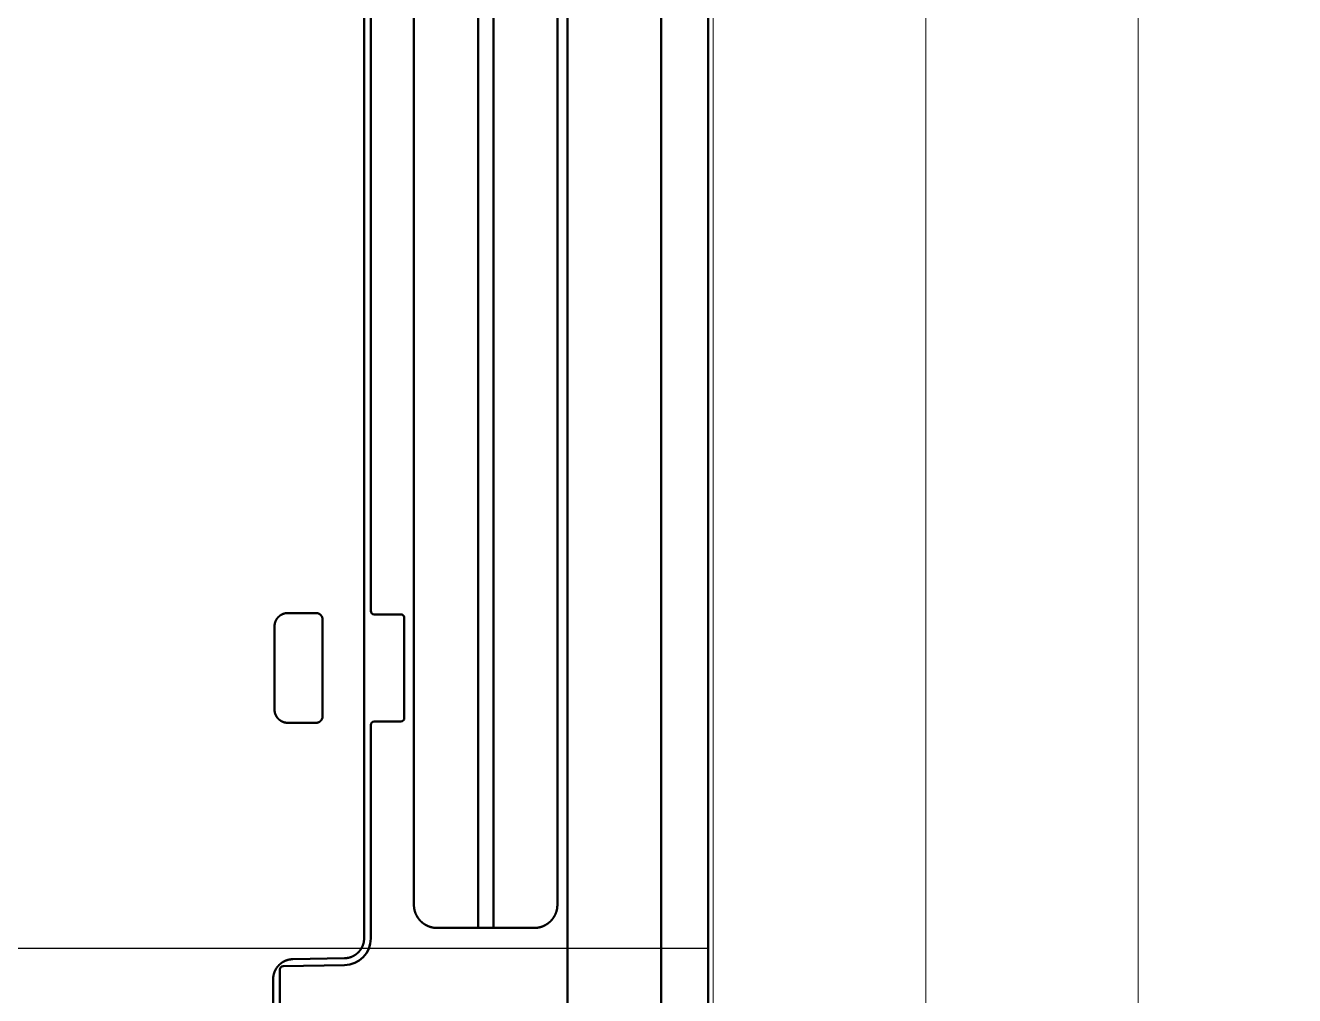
# Model space of a CAD drawing. Header units: millimetres. Extents: x -6033 to 120673, y -4970 to 90533.
# Drawn here: x 87178 to 87367.6, y 68074.7 to 68219.8 of the extents above; entities that cross this region are included whole.
import ezdxf
from ezdxf.enums import TextEntityAlignment as Align

# ---------------------------------------------------------------- set-up
doc = ezdxf.new("R2010")
doc.units = ezdxf.units.MM
doc.linetypes.add('I-PLAN$0$DASH', pattern=[0.35, 0.25, -0.1])
for name, color, linetype, lineweight in [('I-AR$0$I-SCOPE', 252, 'Continuous', 35), ('I-PLAN$0$_ACM-A-WALL-HACH', 251, 'Continuous', 9), ('I-PLAN$0$I-WALL', 6, 'Continuous', 13)]:
    doc.layers.add(name, color=color, linetype=linetype, lineweight=lineweight)
for name, color, linetype in [('I-CEILING$0$I-RCP', 2, 'Continuous'), ('I-CEILING$0$I-RCP-AIR', 64, 'Continuous'), ('I-CEILING$0$RC-Hatch【天花填充】', 251, 'Continuous'), ('I-PLAN$0$I-PL-FURN', 1, 'I-PLAN$0$DASH')]:
    doc.layers.add(name, color=color, linetype=linetype)
doc.styles.add('I-CEILING$0$黑体', font='simhei.ttf', dxfattribs={"height": 600})

# ---------------------------------------------------------------- blocks, each defined once
blk = doc.blocks.new('I-AR')
at = {"layer": 'I-AR$0$I-SCOPE'}
h = blk.add_hatch(dxfattribs=at)
h.set_pattern_fill('ANSI31', color=256, scale=200)
h.paths.add_polyline_path([(63300, 72640), (66630, 72640), (66630, 70889.38), (90600, 70890), (90600, 66390), (96650, 66390), (96650, 24876.4), (18340, 24876.4), (18340, 66390), (48090, 66390), (48090, 72640), (51400, 72640), (51400, 72649.89), (52869.5, 72649.89), (52869.5, 72640), (55240, 72640), (55240, 72790), (59460, 72790), (59460, 72640), (61830.5, 72640), (61830.5, 72649.89), (63300, 72649.89)], flags=16)
h.paths.add_polyline_path([(7330, 0), (7330, -1770), (11180, -1770), (11180, 0), (18450, 0), (18450, 2900), (27550, 2900), (27550, 18090), (37037.33, 18090), (37037.33, 17350), (96200, 17350), (96200, 18120), (114640, 18120), (114640, 84500), (0, 84500), (0, 0)])
blk = doc.blocks.new('I-PLAN')
at = {"layer": 'I-PLAN$0$_ACM-A-WALL-HACH'}
h = blk.add_hatch(dxfattribs=at)
h.set_pattern_fill('ANSI31', color=256, scale=10, angle=45)
h.paths.add_polyline_path([(88260, 70790), (88260, 70890), (88030, 70890), (88030, 70790), (88230, 70790)], flags=17)
h.paths.add_polyline_path([(79671.55, 69390), (78155, 69390), (78155, 68990), (77955, 68990), (77955, 69590), (79671.55, 69590)], flags=17)
h.paths.add_polyline_path([(80271.55, 69390), (80271.55, 69590), (80780, 69590), (80780, 68990), (80580, 68990), (80580, 69390)], flags=17)
h.paths.add_polyline_path([(74580, 69590), (73930, 69590), (73930, 69390), (74580, 69390)])
h.paths.add_polyline_path([(68780, 69590), (69430, 69590), (69430, 69390), (68780, 69390)])
h.paths.add_polyline_path([(87280, 66490), (87480, 66490), (87480, 66390), (87280, 66390)])
h.paths.add_polyline_path([(82180, 68990), (82180, 69390), (84230, 69390), (84230, 66490), (84430, 66490), (84430, 69390), (85280, 69390), (85280, 69590), (81980, 69590), (81980, 68990)])
h.paths.add_polyline_path([(87480, 67390), (87480, 69390), (88280, 69390), (88280, 69590), (88080, 69590), (86480, 69590), (86480, 69390), (87280, 69390), (87280, 67390)], flags=17)
h.paths.add_polyline_path([(72130, 68170), (72130, 66490), (72330, 66490), (72330, 67870), (73130, 67870), (73130, 68070), (72330, 68070), (72330, 68170)])
h.paths.add_polyline_path([(71230, 68170), (71230, 66390), (71030, 66390), (71030, 67870), (70230, 67870), (70230, 68070), (71030, 68070), (71030, 68170)])
h.paths.add_polyline_path([(72130, 69070), (72330, 69070), (72330, 69390), (73030, 69390), (73030, 69590), (72130, 69590)])
h.paths.add_polyline_path([(71230, 69070), (71030, 69070), (71030, 69390), (70330, 69390), (70330, 69590), (71230, 69590)])
h.paths.add_polyline_path([(67800, 69490), (67830, 69490), (67830, 69590), (67800, 69590)], flags=17)
h.paths.add_polyline_path([(76755, 69590), (75180, 69590), (75180, 69390), (75330, 69390), (75330, 66390), (75530, 66390), (75530, 69390), (76555, 69390), (76555, 68990), (76755, 68990)])
h.paths.add_polyline_path([(68180, 69590), (68180, 69390), (68030, 69390), (68030, 66520), (67780, 66520), (67780, 66390), (67400, 66390), (67400, 66720), (67830, 66720), (67830, 69590)])
edge = h.paths.add_edge_path()
edge.add_line((89860, 70890), (88860, 70890))
edge.add_line((75530, 66520), (84230, 66520))
edge.add_line((75530, 66720), (84230, 66720))
at = {"layer": 'I-PLAN$0$I-PL-FURN', "ltscale": 500}
blk.add_line((87280, 69390), (87280, 67390), dxfattribs=at)
for points in [[(87280, 67590), (86580, 67590), (86580, 69390), (87280, 69390)], [(86930, 67690), (87280, 67690), (87280, 69290), (86930, 69290)]]:
    blk.add_lwpolyline(points, close=True, dxfattribs=at)
at = {"layer": 'I-PLAN$0$I-WALL'}
blk.add_lwpolyline([(87480, 67390), (87480, 69390), (88280, 69390), (88280, 69590), (88080, 69590), (88080, 69590), (86480, 69590), (86480, 69390), (87280, 69390), (87280, 67390)], close=True, dxfattribs=at)
blk = doc.blocks.new('I-CEILING$0$RPK-22-40FSNQS')
at = {"color": 0, "lineweight": 50}
for p, q in [((-390, 0), (390, 0)), ((-390, -7), (390, -7)), ((-390, -21.029238), (390, -21.029238)), ((-365.390404, -22.517156), (365.390402, -22.517156)), ((368.888802, -26.017156), (368.888802, -40.47)), ((-368.888804, -32.086952), (368.888802, -32.086952)), ((-368.888804, -34.37305), (368.888802, -34.37305)), ((365.38827, -43.97), (-365.388272, -43.97)), ((337.508878, -45.4), (322.49112, -45.4)), ((321.99112, -49.9), (321.99112, -45.9)), ((338.008878, -45.9), (338.008878, -49.9)), ((321.49112, -50.4), (8.5, -50.4)), ((370.44921, -50.4), (338.508878, -50.4)), ((-370.414504, -51.398138), (370.414516, -51.398138)), ((373.414062, -54.34578), (373.548544, -62.0505)), ((374.608812, -63.508726), (374.4486, -54.33019)), ((321.78869, -62.793386), (321.788056, -58.605978)), ((322.786568, -57.603182), (337.213418, -57.603182)), ((338.21193, -58.605978), (338.21129, -62.793386)), ((389.5, -64), (375.108736, -64)), ((336.210988, -64.792776), (323.789, -64.792776)), ((376.548088, -64.99814), (389.378216, -64.99814))]:
    blk.add_line(p, q, dxfattribs=at)
for points in [[(365.390402, -22.517156), (365.413302, -22.51846), (365.436202, -22.519768), (365.459102, -22.52109), (365.481996, -22.522432), (365.504888, -22.523798), (365.527774, -22.525196), (365.550654, -22.52663), (365.573528, -22.528108), (365.596394, -22.529638), (365.61925, -22.531222), (365.642096, -22.53287), (365.664932, -22.534588), (365.687758, -22.536378), (365.710568, -22.538252), (365.733366, -22.540212), (365.75615, -22.542268), (365.778918, -22.544422), (365.801668, -22.546684), (365.824402, -22.549058), (365.847116, -22.55155), (365.86981, -22.554168), (365.892484, -22.556918), (365.915138, -22.559806), (365.937768, -22.562836), (365.960374, -22.566018), (365.982956, -22.569356), (366.005512, -22.572856), (366.028042, -22.576526), (366.050546, -22.58037), (366.07302, -22.584396), (366.095464, -22.58861), (366.117878, -22.593008), (366.140262, -22.59759), (366.162612, -22.602354), (366.18493, -22.607298), (366.207214, -22.61242), (366.229462, -22.617718), (366.251674, -22.62319), (366.27385, -22.628834), (366.295986, -22.634648), (366.318086, -22.64063), (366.340144, -22.646776), (366.362162, -22.653088), (366.384138, -22.659562), (366.406072, -22.666194), (366.427964, -22.672986), (366.44981, -22.679934), (366.47161, -22.687034), (366.493366, -22.694288), (366.515072, -22.701692), (366.536732, -22.709242), (366.558342, -22.71694), (366.579902, -22.72478), (366.60141, -22.732764), (366.622868, -22.740888), (366.644272, -22.74915), (366.665622, -22.757546), (366.686918, -22.766078), (366.70816, -22.774742), (366.729342, -22.783536), (366.75047, -22.792458), (366.771536, -22.80151), (366.792546, -22.810688), (366.813494, -22.819994), (366.83438, -22.82943), (366.855206, -22.838992), (366.875968, -22.848684), (366.896668, -22.858504), (366.917302, -22.86845), (366.937872, -22.878526), (366.958374, -22.88873), (366.97881, -22.899062), (366.999176, -22.909522), (367.019476, -22.92011), (367.039704, -22.930826), (367.059862, -22.94167), (367.079948, -22.952642), (367.099964, -22.963742), (367.119904, -22.97497), (367.13977, -22.986326), (367.159562, -22.99781), (367.179278, -23.009424), (367.198918, -23.021164), (367.21848, -23.033032), (367.237962, -23.045028), (367.257366, -23.057152), (367.27669, -23.069404), (367.295932, -23.081784), (367.315092, -23.094292), (367.33417, -23.106928), (367.353164, -23.119692), (367.372072, -23.132582), (367.390896, -23.1456), (367.409634, -23.158744), (367.428286, -23.172012), (367.44685, -23.185404), (367.465324, -23.19892), (367.483712, -23.212558), (367.50201, -23.22632), (367.520216, -23.2402), (367.538332, -23.254204), (367.556356, -23.268326), (367.574288, -23.282566), (367.592126, -23.296926), (367.60987, -23.311404), (367.62752, -23.325998), (367.645074, -23.340708), (367.662534, -23.355532), (367.679894, -23.370472), (367.697158, -23.385526), (367.714324, -23.400692), (367.731392, -23.41597), (367.748358, -23.43136), (367.765224, -23.446862), (367.78199, -23.462474), (367.798654, -23.478194), (367.815214, -23.494022), (367.831672, -23.50996), (367.848026, -23.526004), (367.864274, -23.542154), (367.880418, -23.55841), (367.896454, -23.57477), (367.912384, -23.591234), (367.928206, -23.607802), (367.943918, -23.624474), (367.959522, -23.641246), (367.975016, -23.65812), (367.9904, -23.675096), (368.005672, -23.69217), (368.020832, -23.709344), (368.035878, -23.726616), (368.05081, -23.743986), (368.065628, -23.761452), (368.080332, -23.779014), (368.094918, -23.796672), (368.109388, -23.814426), (368.123742, -23.832272), (368.137976, -23.850212), (368.152092, -23.868244), (368.166088, -23.886368), (368.179964, -23.904584), (368.193718, -23.92289), (368.20735, -23.941286), (368.22086, -23.95977), (368.234246, -23.978342), (368.247508, -23.997002), (368.260646, -24.015748), (368.273658, -24.03458), (368.286542, -24.053498), (368.2993, -24.0725), (368.311932, -24.091586), (368.324434, -24.110754), (368.336808, -24.130006), (368.349054, -24.149338), (368.361174, -24.16875), (368.373164, -24.188242), (368.385026, -24.207812), (368.396762, -24.227462), (368.408368, -24.247186), (368.419848, -24.266988), (368.431198, -24.286864), (368.44242, -24.306814), (368.453516, -24.326836), (368.464482, -24.346932), (368.475322, -24.3671), (368.486032, -24.387338), (368.496616, -24.407646), (368.50707, -24.428024), (368.517398, -24.448468), (368.527596, -24.46898), (368.537668, -24.489558), (368.54761, -24.510202), (368.557426, -24.530912), (368.567112, -24.551684), (368.57667, -24.572518), (368.586102, -24.593414), (368.595404, -24.614372), (368.60458, -24.63539), (368.613626, -24.656468), (368.622544, -24.677604), (368.631334, -24.698796), (368.639994, -24.720046), (368.648522, -24.741352), (368.656916, -24.762712), (368.665174, -24.784126), (368.673294, -24.805592), (368.681274, -24.827112), (368.689112, -24.848682), (368.696806, -24.870302), (368.704354, -24.89197), (368.711754, -24.913688), (368.719002, -24.935452), (368.7261, -24.957264), (368.733044, -24.97912), (368.739832, -25.00102), (368.746462, -25.022964), (368.752932, -25.044952), (368.759242, -25.06698), (368.765386, -25.08905), (368.771364, -25.111158), (368.777176, -25.133306), (368.782816, -25.155492), (368.788286, -25.177714), (368.79358, -25.199972), (368.7987, -25.222266), (368.803642, -25.244594), (368.808404, -25.266954), (368.812986, -25.289348), (368.817382, -25.311772), (368.821592, -25.334226), (368.825618, -25.35671), (368.82946, -25.379224), (368.833128, -25.401764), (368.836628, -25.42433), (368.839964, -25.446924), (368.843144, -25.46954), (368.846174, -25.49218), (368.84906, -25.514844), (368.851808, -25.537528), (368.854424, -25.560234), (368.856916, -25.582958), (368.859288, -25.605702), (368.861548, -25.628464), (368.863702, -25.651242), (368.865756, -25.674034), (368.867716, -25.696844), (368.869588, -25.719666), (368.871378, -25.7425), (368.873094, -25.765346), (368.874742, -25.788204), (368.876326, -25.811072), (368.877854, -25.833948), (368.879332, -25.856832), (368.880766, -25.879722), (368.882162, -25.90262), (368.883528, -25.92552), (368.884868, -25.948426), (368.88619, -25.971334), (368.8875, -25.994246), (368.888802, -26.017156)], [(368.888802, -40.47), (368.8875, -40.492908), (368.88619, -40.515814), (368.884866, -40.538718), (368.883526, -40.56162), (368.882158, -40.584518), (368.880762, -40.60741), (368.879326, -40.630296), (368.877846, -40.653176), (368.876318, -40.676048), (368.874732, -40.698912), (368.873084, -40.721764), (368.871366, -40.744606), (368.869574, -40.767438), (368.8677, -40.790256), (368.865738, -40.81306), (368.863684, -40.83585), (368.861528, -40.858624), (368.859266, -40.881382), (368.856892, -40.90412), (368.854398, -40.926842), (368.851778, -40.949544), (368.849028, -40.972224), (368.84614, -40.994884), (368.843108, -41.017522), (368.839926, -41.040134), (368.836586, -41.062724), (368.833086, -41.085288), (368.829414, -41.107826), (368.825568, -41.130336), (368.82154, -41.152816), (368.817326, -41.175268), (368.812928, -41.19769), (368.808344, -41.220082), (368.803578, -41.24244), (368.798632, -41.264766), (368.793508, -41.287056), (368.788208, -41.309312), (368.782736, -41.331534), (368.77709, -41.353716), (368.771274, -41.375862), (368.76529, -41.39797), (368.759142, -41.420036), (368.752828, -41.442062), (368.746352, -41.464048), (368.739718, -41.48599), (368.732924, -41.50789), (368.725974, -41.529744), (368.718872, -41.551554), (368.711616, -41.573318), (368.70421, -41.595034), (368.696656, -41.6167), (368.688958, -41.63832), (368.681114, -41.659888), (368.673128, -41.681406), (368.665002, -41.702872), (368.656738, -41.724286), (368.648338, -41.745646), (368.639804, -41.76695), (368.631138, -41.7882), (368.62234, -41.809392), (368.613416, -41.830528), (368.604362, -41.851604), (368.59518, -41.872622), (368.585872, -41.89358), (368.576434, -41.914476), (368.566868, -41.93531), (368.557174, -41.956082), (368.547352, -41.97679), (368.5374, -41.997434), (368.527322, -42.018012), (368.517116, -42.038524), (368.50678, -42.058968), (368.496318, -42.079346), (368.485726, -42.099654), (368.475008, -42.119892), (368.46416, -42.140058), (368.453186, -42.160154), (368.442082, -42.180178), (368.43085, -42.200128), (368.419492, -42.220004), (368.408004, -42.239806), (368.396388, -42.25953), (368.384644, -42.27918), (368.372774, -42.29875), (368.360774, -42.318242), (368.348646, -42.337656), (368.33639, -42.356988), (368.324008, -42.37624), (368.311496, -42.39541), (368.298856, -42.414496), (368.28609, -42.4335), (368.273194, -42.452418), (368.260174, -42.471252), (368.247028, -42.489998), (368.233756, -42.508658), (368.22036, -42.527232), (368.20684, -42.545716), (368.193198, -42.564114), (368.179434, -42.58242), (368.165548, -42.600636), (368.151542, -42.61876), (368.137416, -42.636794), (368.12317, -42.654736), (368.108808, -42.672582), (368.094326, -42.690336), (368.07973, -42.707996), (368.065016, -42.725558), (368.050186, -42.743026), (368.035244, -42.760396), (368.020186, -42.77767), (368.005016, -42.794844), (367.989734, -42.81192), (367.97434, -42.828896), (367.958834, -42.845772), (367.94322, -42.862546), (367.927496, -42.879218), (367.911662, -42.895788), (367.895722, -42.912254), (367.879674, -42.928616), (367.86352, -42.944874), (367.84726, -42.961026), (367.830896, -42.977072), (367.814428, -42.99301), (367.797856, -43.00884), (367.78118, -43.024562), (367.764404, -43.040176), (367.747526, -43.055678), (367.730548, -43.07107), (367.713468, -43.08635), (367.696292, -43.101518), (367.679016, -43.116572), (367.661642, -43.131514), (367.644172, -43.14634), (367.626606, -43.16105), (367.608944, -43.175646), (367.591188, -43.190124), (367.573336, -43.204486), (367.555394, -43.218728), (367.537356, -43.232852), (367.519228, -43.246856), (367.50101, -43.260738), (367.4827, -43.2745), (367.464302, -43.28814), (367.445814, -43.301658), (367.427238, -43.315052), (367.408574, -43.328322), (367.389824, -43.341466), (367.370988, -43.354486), (367.352068, -43.367378), (367.333062, -43.380144), (367.313972, -43.392782), (367.2948, -43.405292), (367.275546, -43.417674), (367.25621, -43.429926), (367.236794, -43.442052), (367.217298, -43.45405), (367.197724, -43.46592), (367.178074, -43.477662), (367.158344, -43.489276), (367.13854, -43.50076), (367.118662, -43.512118), (367.098708, -43.523348), (367.078682, -43.53445), (367.058582, -43.545422), (367.038412, -43.556268), (367.01817, -43.566986), (366.99786, -43.577574), (366.97748, -43.588036), (366.957032, -43.598368), (366.936516, -43.608574), (366.915934, -43.61865), (366.895288, -43.6286), (366.874576, -43.63842), (366.853802, -43.648114), (366.832964, -43.657678), (366.812064, -43.667114), (366.791104, -43.676422), (366.770084, -43.685602), (366.749004, -43.694654), (366.727866, -43.703578), (366.70667, -43.712374), (366.685418, -43.72104), (366.66411, -43.729572), (366.642746, -43.737972), (366.62133, -43.746234), (366.599862, -43.75436), (366.57834, -43.762344), (366.556768, -43.770186), (366.535146, -43.777886), (366.513474, -43.785438), (366.491754, -43.792842), (366.469988, -43.800096), (366.448176, -43.807198), (366.426318, -43.814146), (366.404414, -43.820938), (366.382468, -43.827572), (366.36048, -43.834046), (366.33845, -43.840358), (366.31638, -43.846508), (366.294268, -43.85249), (366.27212, -43.858304), (366.249932, -43.863948), (366.22771, -43.869422), (366.20545, -43.87472), (366.183154, -43.879842), (366.160826, -43.884788), (366.138464, -43.889552), (366.11607, -43.894136), (366.093646, -43.898536), (366.07119, -43.90275), (366.048704, -43.906776), (366.026192, -43.910622), (366.003652, -43.914292), (365.981084, -43.917794), (365.958492, -43.921132), (365.935874, -43.924314), (365.913234, -43.927346), (365.89057, -43.930232), (365.867886, -43.932982), (365.845182, -43.935602), (365.822456, -43.938094), (365.799714, -43.940468), (365.776952, -43.94273), (365.754174, -43.944884), (365.731382, -43.94694), (365.708574, -43.9489), (365.685752, -43.950774), (365.662918, -43.952566), (365.640072, -43.954282), (365.617214, -43.95593), (365.594348, -43.957516), (365.571472, -43.959044), (365.548588, -43.960524), (365.525698, -43.961958), (365.502802, -43.963356), (365.479902, -43.964722), (365.456998, -43.966064), (365.43409, -43.967386), (365.41118, -43.968696), (365.38827, -43.97)], [(370.414516, -51.398138), (370.433934, -51.39923), (370.45335, -51.400328), (370.472764, -51.401436), (370.492176, -51.40256), (370.511584, -51.403706), (370.530988, -51.404878), (370.550388, -51.40608), (370.569782, -51.40732), (370.58917, -51.408602), (370.60855, -51.409932), (370.627922, -51.411312), (370.647284, -51.412752), (370.666638, -51.414254), (370.68598, -51.415824), (370.705312, -51.417468), (370.72463, -51.419192), (370.743936, -51.420998), (370.76323, -51.422894), (370.782506, -51.424884), (370.80177, -51.426976), (370.821016, -51.42917), (370.840244, -51.431476), (370.859456, -51.433896), (370.878648, -51.436438), (370.897822, -51.439106), (370.916974, -51.441904), (370.936106, -51.44484), (370.955216, -51.447916), (370.974304, -51.45114), (370.993368, -51.454516), (371.012406, -51.458048), (371.031422, -51.461736), (371.05041, -51.465578), (371.069372, -51.469574), (371.088306, -51.47372), (371.107212, -51.478014), (371.126088, -51.482456), (371.144936, -51.487044), (371.163752, -51.491778), (371.182538, -51.496652), (371.20129, -51.501668), (371.22001, -51.506824), (371.238696, -51.512116), (371.257348, -51.517544), (371.275966, -51.523106), (371.294546, -51.528802), (371.31309, -51.534628), (371.331598, -51.540584), (371.350066, -51.546666), (371.368494, -51.552874), (371.386884, -51.559208), (371.405232, -51.565664), (371.423538, -51.57224), (371.441804, -51.578936), (371.460026, -51.585748), (371.478204, -51.592678), (371.496336, -51.599722), (371.514424, -51.606878), (371.532468, -51.614144), (371.550462, -51.62152), (371.56841, -51.629004), (371.586308, -51.636596), (371.604158, -51.644296), (371.621958, -51.652104), (371.639708, -51.660018), (371.657406, -51.66804), (371.675052, -51.67617), (371.692646, -51.684408), (371.710184, -51.692754), (371.72767, -51.701206), (371.7451, -51.709768), (371.762476, -51.718436), (371.779794, -51.727212), (371.797054, -51.736096), (371.814258, -51.745088), (371.831402, -51.754186), (371.848488, -51.763394), (371.865514, -51.772708), (371.882478, -51.78213), (371.89938, -51.79166), (371.916222, -51.801296), (371.932998, -51.811042), (371.949712, -51.820894), (371.966362, -51.830854), (371.982946, -51.840922), (371.999464, -51.851098), (372.015916, -51.861382), (372.032302, -51.871774), (372.048618, -51.882272), (372.064866, -51.892878), (372.081044, -51.903592), (372.097152, -51.914414), (372.113188, -51.925342), (372.129154, -51.936374), (372.145048, -51.947514), (372.160868, -51.958756), (372.176616, -51.970104), (372.19229, -51.981556), (372.20789, -51.993108), (372.223416, -52.004764), (372.238864, -52.016522), (372.254238, -52.02838), (372.269534, -52.040338), (372.284752, -52.052398), (372.299894, -52.064554), (372.314956, -52.07681), (372.329938, -52.089164), (372.344842, -52.101616), (372.359664, -52.114164), (372.374406, -52.126806), (372.389066, -52.139546), (372.403644, -52.15238), (372.418138, -52.165308), (372.43255, -52.17833), (372.446878, -52.191444), (372.46112, -52.20465), (372.475278, -52.21795), (372.48935, -52.231338), (372.503336, -52.24482), (372.517234, -52.258388), (372.531046, -52.272048), (372.544768, -52.285796), (372.558402, -52.299632), (372.571946, -52.313556), (372.5854, -52.327566), (372.598762, -52.341662), (372.612034, -52.355846), (372.625214, -52.370112), (372.6383, -52.384464), (372.651294, -52.3989), (372.664192, -52.41342), (372.676998, -52.428022), (372.689708, -52.442706), (372.702322, -52.457472), (372.714838, -52.472318), (372.727258, -52.487244), (372.739582, -52.502252), (372.751806, -52.517338), (372.763932, -52.532502), (372.775956, -52.547744), (372.787882, -52.563064), (372.799706, -52.57846), (372.81143, -52.593932), (372.823052, -52.60948), (372.83457, -52.625102), (372.845984, -52.6408), (372.857296, -52.656572), (372.868502, -52.672416), (372.879602, -52.688332), (372.890598, -52.704322), (372.901486, -52.720382), (372.91227, -52.736512), (372.922946, -52.752712), (372.933514, -52.768982), (372.943976, -52.785322), (372.954334, -52.801728), (372.964582, -52.8182), (372.974726, -52.83474), (372.984762, -52.851346), (372.994692, -52.868016), (373.004514, -52.88475), (373.014232, -52.901548), (373.02384, -52.918408), (373.033344, -52.93533), (373.04274, -52.952314), (373.05203, -52.969356), (373.061214, -52.98646), (373.07029, -53.003622), (373.07926, -53.020844), (373.088124, -53.038122), (373.09688, -53.055458), (373.10553, -53.072848), (373.114074, -53.090296), (373.12251, -53.107796), (373.13084, -53.125352), (373.139064, -53.14296), (373.14718, -53.160622), (373.15519, -53.178334), (373.163092, -53.196098), (373.170888, -53.213912), (373.178578, -53.231774), (373.186158, -53.249686), (373.19363, -53.267646), (373.200988, -53.285654), (373.208234, -53.303708), (373.215364, -53.321808), (373.222376, -53.339954), (373.229272, -53.358142), (373.236046, -53.376376), (373.242698, -53.394652), (373.249228, -53.41297), (373.255632, -53.431328), (373.26191, -53.449728), (373.268058, -53.468168), (373.274076, -53.486646), (373.279962, -53.505164), (373.285716, -53.523718), (373.291334, -53.542308), (373.296814, -53.560936), (373.302156, -53.579598), (373.307358, -53.598296), (373.312418, -53.617028), (373.317334, -53.635792), (373.322106, -53.654588), (373.32673, -53.673416), (373.331204, -53.692274), (373.33553, -53.711164), (373.339704, -53.730082), (373.343722, -53.749028), (373.347586, -53.768004), (373.351296, -53.787004), (373.354852, -53.806032), (373.358262, -53.825086), (373.36153, -53.844164), (373.364664, -53.863264), (373.367666, -53.882388), (373.370542, -53.901534), (373.373296, -53.9207), (373.375938, -53.939886), (373.378468, -53.95909), (373.380894, -53.978314), (373.38322, -53.997554), (373.385452, -54.01681), (373.387596, -54.036082), (373.389656, -54.055368), (373.391636, -54.074668), (373.393544, -54.09398), (373.395384, -54.113304), (373.397162, -54.13264), (373.39888, -54.151984), (373.400548, -54.171338), (373.402168, -54.1907), (373.403746, -54.21007), (373.405288, -54.229446), (373.406798, -54.248826), (373.408282, -54.268212), (373.409744, -54.287602), (373.411192, -54.306992), (373.41263, -54.326386), (373.414062, -54.34578)], [(322.786568, -57.603182), (322.78003, -57.603556), (322.77349, -57.60393), (322.766952, -57.604308), (322.760414, -57.604692), (322.753878, -57.605084), (322.747344, -57.605484), (322.74081, -57.605896), (322.734278, -57.606318), (322.72775, -57.606756), (322.721224, -57.60721), (322.7147, -57.607682), (322.70818, -57.608174), (322.701662, -57.608688), (322.695148, -57.609224), (322.68864, -57.609786), (322.682134, -57.610374), (322.675634, -57.610992), (322.669138, -57.61164), (322.662646, -57.61232), (322.65616, -57.613034), (322.649682, -57.613784), (322.643208, -57.614572), (322.63674, -57.615398), (322.630278, -57.616266), (322.623824, -57.617178), (322.617376, -57.618134), (322.610936, -57.619136), (322.604502, -57.620188), (322.598078, -57.621288), (322.591662, -57.622442), (322.585254, -57.623648), (322.578854, -57.624908), (322.572464, -57.62622), (322.566082, -57.627586), (322.55971, -57.629002), (322.553348, -57.630468), (322.546998, -57.631986), (322.540656, -57.633554), (322.534326, -57.63517), (322.528006, -57.636836), (322.521696, -57.638548), (322.515398, -57.64031), (322.509114, -57.642118), (322.50284, -57.643972), (322.496578, -57.645872), (322.490328, -57.647818), (322.484092, -57.649808), (322.477868, -57.651842), (322.471658, -57.653918), (322.465462, -57.65604), (322.459278, -57.658202), (322.45311, -57.660408), (322.446954, -57.662654), (322.440814, -57.66494), (322.43469, -57.667268), (322.42858, -57.669634), (322.422484, -57.67204), (322.416404, -57.674484), (322.410342, -57.676964), (322.404294, -57.679484), (322.398264, -57.68204), (322.39225, -57.684632), (322.386252, -57.68726), (322.380272, -57.689926), (322.37431, -57.69263), (322.368366, -57.69537), (322.362438, -57.698146), (322.35653, -57.700958), (322.35064, -57.703808), (322.344768, -57.706694), (322.338916, -57.709618), (322.333082, -57.712576), (322.327268, -57.715574), (322.321474, -57.718606), (322.3157, -57.721676), (322.309946, -57.724784), (322.304212, -57.727926), (322.2985, -57.731106), (322.292808, -57.734322), (322.287138, -57.737576), (322.281488, -57.740866), (322.27586, -57.744192), (322.270254, -57.747556), (322.26467, -57.750956), (322.25911, -57.754392), (322.253572, -57.757866), (322.248056, -57.761376), (322.242564, -57.764922), (322.237094, -57.768504), (322.23165, -57.772124), (322.226228, -57.77578), (322.22083, -57.779474), (322.215458, -57.783202), (322.21011, -57.786966), (322.204786, -57.790768), (322.199488, -57.794604), (322.194216, -57.798476), (322.188968, -57.802384), (322.183746, -57.806326), (322.178548, -57.810302), (322.173378, -57.814312), (322.168234, -57.818358), (322.163116, -57.822438), (322.158026, -57.826552), (322.152962, -57.8307), (322.147924, -57.83488), (322.142914, -57.839094), (322.137932, -57.84334), (322.132978, -57.84762), (322.12805, -57.851932), (322.123152, -57.856278), (322.11828, -57.860654), (322.113438, -57.865064), (322.108626, -57.869504), (322.10384, -57.873976), (322.099086, -57.87848), (322.094358, -57.883014), (322.089662, -57.88758), (322.084996, -57.892176), (322.080358, -57.896802), (322.07575, -57.901458), (322.071174, -57.906146), (322.066628, -57.910862), (322.062112, -57.91561), (322.057628, -57.920384), (322.053176, -57.92519), (322.048754, -57.930024), (322.044364, -57.934888), (322.040006, -57.93978), (322.03568, -57.9447), (322.031386, -57.949648), (322.027124, -57.954624), (322.022896, -57.959628), (322.0187, -57.96466), (322.014538, -57.969718), (322.010408, -57.974804), (322.006314, -57.979918), (322.002252, -57.985058), (321.998224, -57.990224), (321.99423, -57.995416), (321.99027, -58.000634), (321.986346, -58.00588), (321.982454, -58.01115), (321.9786, -58.016446), (321.97478, -58.021766), (321.970996, -58.027112), (321.967246, -58.032482), (321.963534, -58.037878), (321.959856, -58.043298), (321.956216, -58.048742), (321.952612, -58.05421), (321.949044, -58.059702), (321.945514, -58.065216), (321.942018, -58.070756), (321.938562, -58.076318), (321.93514, -58.081902), (321.931754, -58.087508), (321.928406, -58.093138), (321.925094, -58.098788), (321.92182, -58.104462), (321.91858, -58.110156), (321.915378, -58.115872), (321.912212, -58.12161), (321.909084, -58.127366), (321.90599, -58.133146), (321.902934, -58.138944), (321.899916, -58.144762), (321.896932, -58.1506), (321.893986, -58.156458), (321.891076, -58.162334), (321.888202, -58.16823), (321.885366, -58.174146), (321.882566, -58.18008), (321.879802, -58.18603), (321.877074, -58.192), (321.874384, -58.197988), (321.87173, -58.203992), (321.869112, -58.210014), (321.86653, -58.216054), (321.863986, -58.22211), (321.861478, -58.228182), (321.859006, -58.23427), (321.856574, -58.240376), (321.854178, -58.246496), (321.851822, -58.252632), (321.849506, -58.258782), (321.84723, -58.264948), (321.844994, -58.27113), (321.842798, -58.277324), (321.840646, -58.283534), (321.838534, -58.289756), (321.836466, -58.295994), (321.834442, -58.302244), (321.83246, -58.308506), (321.830524, -58.314782), (321.828634, -58.32107), (321.826788, -58.32737), (321.824988, -58.333684), (321.823236, -58.340008), (321.82153, -58.346342), (321.819872, -58.35269), (321.818264, -58.359048), (321.816704, -58.365416), (321.815194, -58.371794), (321.813734, -58.378182), (321.812324, -58.38458), (321.810966, -58.390988), (321.80966, -58.397406), (321.808406, -58.403832), (321.807204, -58.410266), (321.806056, -58.41671), (321.804962, -58.42316), (321.803916, -58.42962), (321.802918, -58.436088), (321.801966, -58.442562), (321.80106, -58.449042), (321.800196, -58.455532), (321.799374, -58.462026), (321.79859, -58.468526), (321.797846, -58.475034), (321.797136, -58.481546), (321.79646, -58.488064), (321.795816, -58.494586), (321.795202, -58.501114), (321.794618, -58.507646), (321.794058, -58.514182), (321.793526, -58.520724), (321.793016, -58.527268), (321.792528, -58.533814), (321.792058, -58.540366), (321.791608, -58.546918), (321.791172, -58.553474), (321.790752, -58.560032), (321.790344, -58.566592), (321.789946, -58.573154), (321.789558, -58.579718), (321.789176, -58.586282), (321.7888, -58.592846), (321.788428, -58.599412), (321.788056, -58.605978)], [(338.21193, -58.605978), (338.21156, -58.599412), (338.211186, -58.592846), (338.21081, -58.586282), (338.210428, -58.579716), (338.21004, -58.573154), (338.209642, -58.566592), (338.209234, -58.560032), (338.208812, -58.553474), (338.208378, -58.546918), (338.207926, -58.540364), (338.207456, -58.533814), (338.206968, -58.527266), (338.206458, -58.520722), (338.205924, -58.514182), (338.205366, -58.507646), (338.20478, -58.501114), (338.204166, -58.494586), (338.203522, -58.488064), (338.202846, -58.481546), (338.202134, -58.475034), (338.201388, -58.468528), (338.200606, -58.462026), (338.199782, -58.455532), (338.198918, -58.449044), (338.198012, -58.442562), (338.197062, -58.436088), (338.196064, -58.42962), (338.195018, -58.423162), (338.193922, -58.41671), (338.192774, -58.410266), (338.191574, -58.403832), (338.19032, -58.397406), (338.189014, -58.390988), (338.187656, -58.38458), (338.186248, -58.378182), (338.184788, -58.371794), (338.183278, -58.365414), (338.181718, -58.359046), (338.180108, -58.352688), (338.178452, -58.346342), (338.176746, -58.340006), (338.174994, -58.333682), (338.173194, -58.32737), (338.17135, -58.32107), (338.169458, -58.314782), (338.167522, -58.308506), (338.165542, -58.302244), (338.163516, -58.295994), (338.161448, -58.289758), (338.159338, -58.283534), (338.157184, -58.277326), (338.15499, -58.27113), (338.152754, -58.26495), (338.150478, -58.258784), (338.148162, -58.252632), (338.145806, -58.246496), (338.143412, -58.240376), (338.14098, -58.23427), (338.138508, -58.228182), (338.136002, -58.22211), (338.133458, -58.216054), (338.130876, -58.210014), (338.12826, -58.203992), (338.125606, -58.197986), (338.122914, -58.192), (338.120188, -58.18603), (338.117424, -58.180078), (338.114624, -58.174144), (338.111786, -58.16823), (338.108914, -58.162334), (338.106004, -58.156458), (338.103056, -58.1506), (338.100074, -58.144762), (338.097054, -58.138944), (338.093998, -58.133144), (338.090904, -58.127366), (338.087776, -58.12161), (338.08461, -58.115872), (338.081406, -58.110156), (338.078168, -58.104462), (338.074892, -58.09879), (338.07158, -58.093138), (338.068232, -58.08751), (338.064846, -58.081902), (338.061426, -58.076318), (338.057968, -58.070756), (338.054472, -58.065218), (338.050942, -58.059702), (338.047374, -58.05421), (338.04377, -58.048742), (338.04013, -58.043298), (338.036454, -58.037878), (338.032742, -58.032482), (338.028992, -58.027112), (338.025208, -58.021766), (338.021388, -58.016444), (338.017534, -58.011148), (338.013644, -58.005878), (338.009718, -58.000634), (338.005758, -57.995416), (338.001764, -57.990224), (337.997736, -57.985058), (337.993674, -57.979918), (337.989578, -57.974804), (337.98545, -57.969718), (337.981286, -57.96466), (337.97709, -57.959628), (337.972862, -57.954624), (337.9686, -57.949648), (337.964306, -57.9447), (337.95998, -57.93978), (337.955622, -57.934888), (337.951232, -57.930026), (337.94681, -57.925192), (337.942358, -57.920386), (337.937874, -57.91561), (337.933358, -57.910864), (337.928812, -57.906146), (337.924236, -57.90146), (337.91963, -57.896802), (337.914992, -57.892176), (337.910326, -57.887578), (337.905628, -57.883014), (337.900902, -57.878478), (337.896146, -57.873974), (337.891362, -57.869502), (337.886548, -57.865062), (337.881706, -57.860654), (337.876834, -57.856276), (337.871934, -57.851932), (337.867008, -57.84762), (337.862052, -57.84334), (337.85707, -57.839094), (337.852058, -57.83488), (337.847022, -57.830698), (337.841956, -57.826552), (337.836866, -57.822438), (337.831748, -57.818358), (337.826602, -57.814314), (337.821432, -57.810302), (337.816236, -57.806326), (337.811012, -57.802384), (337.805764, -57.798476), (337.800492, -57.794606), (337.795192, -57.790768), (337.78987, -57.786968), (337.78452, -57.783202), (337.779148, -57.779474), (337.773752, -57.77578), (337.76833, -57.772124), (337.762886, -57.768504), (337.757416, -57.76492), (337.751924, -57.761374), (337.74641, -57.757864), (337.74087, -57.754392), (337.73531, -57.750954), (337.729726, -57.747554), (337.724122, -57.744192), (337.718494, -57.740866), (337.712844, -57.737576), (337.707174, -57.734322), (337.701482, -57.731106), (337.69577, -57.727926), (337.690036, -57.724784), (337.684282, -57.721678), (337.678508, -57.718608), (337.672714, -57.715574), (337.6669, -57.712578), (337.661068, -57.709618), (337.655216, -57.706696), (337.649344, -57.70381), (337.643454, -57.70096), (337.637546, -57.698146), (337.63162, -57.69537), (337.625676, -57.692632), (337.619712, -57.689928), (337.613734, -57.687262), (337.607736, -57.684632), (337.601724, -57.68204), (337.595692, -57.679484), (337.589646, -57.676964), (337.583584, -57.674482), (337.577504, -57.672038), (337.57141, -57.669632), (337.5653, -57.667266), (337.559174, -57.664938), (337.553034, -57.662652), (337.54688, -57.660406), (337.54071, -57.658202), (337.534528, -57.656038), (337.52833, -57.653918), (337.52212, -57.65184), (337.515896, -57.649806), (337.50966, -57.647816), (337.50341, -57.645872), (337.497148, -57.643972), (337.490874, -57.642118), (337.484588, -57.64031), (337.478292, -57.638548), (337.471982, -57.636836), (337.465662, -57.63517), (337.459332, -57.633554), (337.45299, -57.631986), (337.446638, -57.63047), (337.440276, -57.629002), (337.433904, -57.627586), (337.427524, -57.626222), (337.421132, -57.624908), (337.414734, -57.623648), (337.408326, -57.622442), (337.40191, -57.621288), (337.395484, -57.620188), (337.389052, -57.619136), (337.382612, -57.618134), (337.376164, -57.617178), (337.36971, -57.616266), (337.363248, -57.615398), (337.35678, -57.61457), (337.350306, -57.613784), (337.343826, -57.613034), (337.33734, -57.61232), (337.33085, -57.61164), (337.324354, -57.610992), (337.317852, -57.610376), (337.311348, -57.609786), (337.304838, -57.609226), (337.298324, -57.608688), (337.291808, -57.608176), (337.285286, -57.607684), (337.278762, -57.607212), (337.272236, -57.606758), (337.265708, -57.60632), (337.259176, -57.605896), (337.252642, -57.605486), (337.246108, -57.605086), (337.239572, -57.604694), (337.233034, -57.60431), (337.226496, -57.603932), (337.219958, -57.603556), (337.213418, -57.603182)], [(373.548544, -62.0505), (373.549974, -62.069896), (373.55141, -62.089288), (373.552856, -62.10868), (373.55432, -62.12807), (373.555802, -62.147454), (373.557312, -62.166836), (373.558852, -62.186212), (373.56043, -62.20558), (373.56205, -62.224942), (373.563716, -62.244296), (373.565434, -62.26364), (373.56721, -62.282976), (373.56905, -62.302298), (373.570958, -62.321612), (373.572938, -62.34091), (373.574998, -62.360196), (373.57714, -62.379468), (373.579372, -62.398724), (373.581698, -62.417964), (373.584124, -62.437188), (373.586654, -62.456392), (373.589294, -62.475578), (373.59205, -62.494744), (373.594926, -62.51389), (373.597928, -62.533012), (373.60106, -62.552114), (373.604328, -62.571192), (373.607738, -62.590244), (373.611294, -62.609272), (373.615004, -62.628274), (373.618868, -62.64725), (373.622886, -62.666196), (373.62706, -62.685114), (373.631386, -62.704004), (373.635862, -62.722862), (373.640486, -62.741692), (373.645258, -62.760488), (373.650174, -62.779252), (373.655234, -62.797982), (373.660436, -62.81668), (373.66578, -62.835344), (373.671262, -62.85397), (373.67688, -62.872562), (373.682634, -62.891116), (373.68852, -62.909634), (373.69454, -62.928112), (373.700688, -62.946552), (373.706966, -62.964952), (373.713372, -62.98331), (373.719902, -63.001628), (373.726554, -63.019904), (373.73333, -63.038138), (373.740226, -63.056326), (373.74724, -63.074472), (373.75437, -63.092572), (373.761616, -63.110626), (373.768974, -63.128634), (373.776446, -63.146594), (373.784026, -63.164506), (373.791716, -63.18237), (373.799512, -63.200184), (373.807416, -63.217948), (373.815426, -63.235662), (373.823542, -63.253322), (373.831766, -63.27093), (373.840096, -63.288486), (373.848532, -63.305988), (373.857076, -63.323434), (373.865726, -63.340826), (373.874484, -63.35816), (373.883346, -63.375438), (373.892318, -63.39266), (373.901394, -63.409822), (373.910578, -63.426926), (373.919868, -63.44397), (373.929264, -63.460952), (373.938768, -63.477874), (373.948378, -63.494734), (373.958094, -63.511532), (373.967918, -63.528266), (373.977846, -63.544936), (373.987884, -63.56154), (373.998026, -63.57808), (374.008274, -63.594554), (374.01863, -63.61096), (374.029094, -63.627298), (374.039662, -63.643568), (374.050336, -63.65977), (374.061118, -63.6759), (374.072006, -63.69196), (374.083002, -63.70795), (374.094102, -63.723866), (374.105308, -63.73971), (374.116618, -63.755482), (374.128032, -63.77118), (374.13955, -63.786802), (374.15117, -63.80235), (374.162892, -63.817822), (374.174716, -63.833218), (374.186642, -63.848538), (374.198666, -63.86378), (374.210792, -63.878944), (374.223016, -63.89403), (374.235338, -63.909036), (374.247758, -63.923964), (374.260274, -63.93881), (374.272888, -63.953576), (374.285596, -63.96826), (374.298402, -63.982862), (374.3113, -63.99738), (374.324294, -64.011816), (374.33738, -64.026168), (374.350558, -64.040436), (374.36383, -64.054618), (374.377192, -64.068714), (374.390646, -64.082726), (374.40419, -64.096648), (374.417822, -64.110486), (374.431544, -64.124234), (374.445356, -64.137892), (374.459254, -64.151462), (374.47324, -64.164944), (374.487312, -64.178334), (374.501468, -64.191632), (374.515712, -64.204838), (374.53004, -64.217954), (374.544452, -64.230974), (374.558948, -64.243902), (374.573526, -64.256736), (374.588186, -64.269476), (374.60293, -64.28212), (374.617752, -64.294666), (374.632656, -64.307118), (374.64764, -64.319472), (374.662702, -64.331728), (374.677844, -64.343884), (374.693064, -64.355942), (374.70836, -64.367902), (374.723734, -64.37976), (374.739184, -64.391516), (374.75471, -64.403172), (374.77031, -64.414726), (374.785986, -64.426176), (374.801734, -64.437524), (374.817556, -64.448768), (374.83345, -64.459906), (374.849416, -64.47094), (374.865454, -64.481868), (374.881562, -64.49269), (374.89774, -64.503404), (374.913988, -64.51401), (374.930304, -64.524508), (374.946688, -64.5349), (374.96314, -64.545184), (374.97966, -64.55536), (374.996244, -64.565428), (375.012894, -64.575388), (375.029608, -64.58524), (375.046386, -64.594986), (375.063226, -64.604622), (375.08013, -64.614152), (375.097094, -64.623574), (375.114118, -64.632888), (375.131204, -64.642096), (375.148348, -64.651194), (375.165552, -64.660186), (375.182814, -64.669068), (375.200132, -64.677844), (375.217506, -64.686514), (375.234936, -64.695074), (375.252422, -64.703526), (375.269962, -64.711872), (375.287554, -64.72011), (375.3052, -64.72824), (375.322898, -64.736262), (375.340648, -64.744178), (375.358448, -64.751984), (375.376296, -64.759684), (375.394196, -64.767276), (375.412142, -64.77476), (375.430138, -64.782138), (375.44818, -64.789404), (375.466268, -64.79656), (375.4844, -64.803604), (375.502578, -64.810534), (375.5208, -64.817348), (375.539064, -64.824042), (375.557372, -64.83062), (375.57572, -64.837074), (375.59411, -64.843408), (375.612538, -64.849616), (375.631006, -64.8557), (375.649514, -64.861654), (375.668058, -64.86748), (375.686638, -64.873176), (375.705256, -64.878738), (375.723908, -64.884166), (375.742594, -64.889458), (375.761314, -64.894614), (375.780068, -64.89963), (375.798854, -64.904504), (375.81767, -64.909236), (375.836518, -64.913824), (375.855394, -64.918268), (375.8743, -64.922562), (375.893234, -64.926708), (375.912196, -64.930702), (375.931184, -64.934544), (375.950198, -64.938234), (375.969238, -64.941766), (375.988302, -64.945142), (376.007388, -64.948366), (376.026498, -64.951442), (376.04563, -64.954378), (376.064782, -64.957176), (376.083956, -64.959844), (376.103148, -64.962386), (376.12236, -64.964806), (376.14159, -64.967112), (376.160836, -64.969306), (376.180098, -64.971396), (376.199376, -64.973386), (376.218668, -64.975282), (376.237974, -64.977088), (376.257294, -64.97881), (376.276626, -64.980454), (376.295968, -64.982024), (376.315322, -64.983526), (376.334684, -64.984966), (376.354056, -64.986348), (376.373436, -64.987676), (376.392824, -64.988958), (376.412218, -64.990198), (376.431618, -64.9914), (376.451022, -64.992572), (376.47043, -64.993716), (376.489842, -64.994842), (376.509256, -64.99595), (376.528672, -64.997048), (376.548088, -64.99814)], [(323.789, -64.792776), (323.77591, -64.792032), (323.76282, -64.791284), (323.74973, -64.790528), (323.736644, -64.789762), (323.723558, -64.788982), (323.710476, -64.788184), (323.697398, -64.787364), (323.684322, -64.786518), (323.671252, -64.785646), (323.658188, -64.78474), (323.645128, -64.783798), (323.632074, -64.782818), (323.619026, -64.781794), (323.605988, -64.780724), (323.592956, -64.779604), (323.579932, -64.77843), (323.566918, -64.7772), (323.553912, -64.775908), (323.540918, -64.774552), (323.527932, -64.773128), (323.51496, -64.771632), (323.501998, -64.770062), (323.48905, -64.768412), (323.476114, -64.76668), (323.46319, -64.764862), (323.450282, -64.762956), (323.437388, -64.760956), (323.424508, -64.758858), (323.411644, -64.756662), (323.398798, -64.754362), (323.385968, -64.751954), (323.373154, -64.74944), (323.360358, -64.746822), (323.347582, -64.7441), (323.334824, -64.741276), (323.322086, -64.73835), (323.309366, -64.735322), (323.296668, -64.732196), (323.283992, -64.728972), (323.271336, -64.72565), (323.258702, -64.722232), (323.246092, -64.71872), (323.233504, -64.715114), (323.22094, -64.711416), (323.2084, -64.707626), (323.195886, -64.703748), (323.183396, -64.699778), (323.170934, -64.695722), (323.158496, -64.691578), (323.146086, -64.687348), (323.133704, -64.683034), (323.12135, -64.678636), (323.109024, -64.674156), (323.096726, -64.669594), (323.084458, -64.664954), (323.072222, -64.660234), (323.060016, -64.655436), (323.04784, -64.650562), (323.035698, -64.645612), (323.023586, -64.640588), (323.011508, -64.63549), (322.999464, -64.630318), (322.987452, -64.625074), (322.975476, -64.619758), (322.963534, -64.614366), (322.951628, -64.608904), (322.939758, -64.603366), (322.927924, -64.597756), (322.916126, -64.592074), (322.904366, -64.586318), (322.892644, -64.580488), (322.88096, -64.574586), (322.869316, -64.56861), (322.85771, -64.562562), (322.846144, -64.55644), (322.834618, -64.550244), (322.823134, -64.543976), (322.81169, -64.537634), (322.80029, -64.53122), (322.78893, -64.524732), (322.777614, -64.518172), (322.766342, -64.511538), (322.755112, -64.50483), (322.743928, -64.49805), (322.73279, -64.491196), (322.721696, -64.48427), (322.710646, -64.47727), (322.699646, -64.470196), (322.68869, -64.46305), (322.677782, -64.455832), (322.666924, -64.44854), (322.656112, -64.441174), (322.64535, -64.433738), (322.634636, -64.426228), (322.623972, -64.418648), (322.613358, -64.410996), (322.602794, -64.403274), (322.59228, -64.395484), (322.581818, -64.387622), (322.571408, -64.37969), (322.56105, -64.371692), (322.550744, -64.363624), (322.54049, -64.355488), (322.530292, -64.347284), (322.520146, -64.339014), (322.510054, -64.330676), (322.500016, -64.322272), (322.490032, -64.313802), (322.480106, -64.305268), (322.470234, -64.296668), (322.46042, -64.288004), (322.45066, -64.279274), (322.440958, -64.270482), (322.431314, -64.261626), (322.421728, -64.252708), (322.4122, -64.243728), (322.40273, -64.234684), (322.39332, -64.22558), (322.38397, -64.216414), (322.374678, -64.207186), (322.365448, -64.1979), (322.356278, -64.188554), (322.347168, -64.179146), (322.338122, -64.169682), (322.329136, -64.160158), (322.320214, -64.150576), (322.311354, -64.140936), (322.302558, -64.131238), (322.293824, -64.121484), (322.285156, -64.111674), (322.276552, -64.101806), (322.268012, -64.091884), (322.259538, -64.081906), (322.25113, -64.071872), (322.242788, -64.061784), (322.234514, -64.051644), (322.226306, -64.041448), (322.218166, -64.0312), (322.210094, -64.020898), (322.20209, -64.010544), (322.194154, -64.000138), (322.18629, -63.98968), (322.178494, -63.979172), (322.170768, -63.968612), (322.163112, -63.958004), (322.155528, -63.947344), (322.148016, -63.936634), (322.140574, -63.925876), (322.133206, -63.915068), (322.12591, -63.904212), (322.118688, -63.89331), (322.111538, -63.882358), (322.104462, -63.87136), (322.097458, -63.860318), (322.090528, -63.849228), (322.083672, -63.838092), (322.076888, -63.826912), (322.070176, -63.815688), (322.063538, -63.80442), (322.056974, -63.793108), (322.050482, -63.781754), (322.044064, -63.770358), (322.037718, -63.758918), (322.031446, -63.747438), (322.025248, -63.735918), (322.019122, -63.724356), (322.01307, -63.712756), (322.00709, -63.701116), (322.001184, -63.689436), (321.99535, -63.677718), (321.98959, -63.665964), (321.983904, -63.65417), (321.97829, -63.64234), (321.97275, -63.630474), (321.967284, -63.618574), (321.96189, -63.606636), (321.95657, -63.594664), (321.951322, -63.582658), (321.946148, -63.570616), (321.941046, -63.558542), (321.93602, -63.546436), (321.931066, -63.534298), (321.926188, -63.522126), (321.921388, -63.509926), (321.916664, -63.497692), (321.91202, -63.48543), (321.907456, -63.473138), (321.902972, -63.460816), (321.898572, -63.448466), (321.894254, -63.436088), (321.89002, -63.423682), (321.885874, -63.41125), (321.881814, -63.398792), (321.87784, -63.386306), (321.873958, -63.373796), (321.870164, -63.361262), (321.866464, -63.348702), (321.862854, -63.33612), (321.859338, -63.323514), (321.855918, -63.310884), (321.852594, -63.298234), (321.849366, -63.285562), (321.846238, -63.272868), (321.843208, -63.260154), (321.840278, -63.247418), (321.83745, -63.234666), (321.834726, -63.221892), (321.832104, -63.209102), (321.82959, -63.196292), (321.82718, -63.183466), (321.824876, -63.170622), (321.822678, -63.157764), (321.820578, -63.144888), (321.818576, -63.131998), (321.816666, -63.119094), (321.814846, -63.106176), (321.813112, -63.093244), (321.81146, -63.080298), (321.809886, -63.06734), (321.808388, -63.054372), (321.806962, -63.041392), (321.805602, -63.028402), (321.804308, -63.0154), (321.803074, -63.00239), (321.801898, -62.98937), (321.800776, -62.976344), (321.799702, -62.963308), (321.798676, -62.950264), (321.797694, -62.937216), (321.79675, -62.92416), (321.795842, -62.911098), (321.794966, -62.898032), (321.794118, -62.884962), (321.793296, -62.871886), (321.792496, -62.858808), (321.791714, -62.845728), (321.790944, -62.832644), (321.790188, -62.81956), (321.789436, -62.806474), (321.78869, -62.793386)], [(338.21129, -62.793386), (338.210542, -62.806474), (338.209792, -62.81956), (338.209034, -62.832644), (338.208266, -62.845726), (338.207484, -62.858808), (338.206684, -62.871886), (338.205862, -62.88496), (338.205016, -62.898032), (338.20414, -62.911098), (338.203232, -62.92416), (338.20229, -62.937216), (338.201306, -62.950264), (338.20028, -62.963308), (338.199208, -62.976344), (338.198086, -62.989372), (338.19691, -63.00239), (338.195678, -63.0154), (338.194384, -63.028402), (338.193026, -63.041392), (338.191598, -63.054372), (338.1901, -63.067342), (338.188528, -63.0803), (338.186876, -63.093244), (338.185142, -63.106176), (338.183322, -63.119094), (338.181412, -63.132), (338.17941, -63.14489), (338.17731, -63.157764), (338.17511, -63.170622), (338.172808, -63.183466), (338.170398, -63.196292), (338.167882, -63.2091), (338.16526, -63.221892), (338.162536, -63.234664), (338.159708, -63.247418), (338.156778, -63.260152), (338.153748, -63.272866), (338.15062, -63.28556), (338.147392, -63.298232), (338.144068, -63.310884), (338.140648, -63.323512), (338.137132, -63.33612), (338.133524, -63.348702), (338.129822, -63.361262), (338.12603, -63.373796), (338.122146, -63.386306), (338.118174, -63.398792), (338.114114, -63.41125), (338.109966, -63.423684), (338.105734, -63.436088), (338.101416, -63.448466), (338.097016, -63.460816), (338.092532, -63.473138), (338.087968, -63.48543), (338.083324, -63.497694), (338.0786, -63.509926), (338.0738, -63.522128), (338.068922, -63.534298), (338.063968, -63.546436), (338.05894, -63.558542), (338.053838, -63.570616), (338.048664, -63.582656), (338.043418, -63.594664), (338.038096, -63.606636), (338.032702, -63.618572), (338.027236, -63.630474), (338.021696, -63.64234), (338.016082, -63.65417), (338.010396, -63.665962), (338.004636, -63.677718), (337.998802, -63.689436), (337.992896, -63.701116), (337.986918, -63.712756), (337.980866, -63.724358), (337.97474, -63.735918), (337.968542, -63.74744), (337.96227, -63.75892), (337.955924, -63.770358), (337.949506, -63.781754), (337.943014, -63.79311), (337.93645, -63.80442), (337.929812, -63.81569), (337.923102, -63.826914), (337.916318, -63.838094), (337.90946, -63.849228), (337.90253, -63.860318), (337.895526, -63.871362), (337.88845, -63.88236), (337.8813, -63.89331), (337.874076, -63.904212), (337.86678, -63.915068), (337.859412, -63.925874), (337.85197, -63.936634), (337.844458, -63.947342), (337.836874, -63.958002), (337.829218, -63.968612), (337.821492, -63.979172), (337.813696, -63.98968), (337.805832, -64.000138), (337.797896, -64.010544), (337.789892, -64.020898), (337.78182, -64.031198), (337.77368, -64.041448), (337.765472, -64.051642), (337.757198, -64.061784), (337.748856, -64.071872), (337.740448, -64.081906), (337.731976, -64.091884), (337.723436, -64.101806), (337.714832, -64.111674), (337.706164, -64.121484), (337.69743, -64.131238), (337.688634, -64.140936), (337.679774, -64.150576), (337.670852, -64.160158), (337.661866, -64.169682), (337.652818, -64.179148), (337.64371, -64.188554), (337.63454, -64.1979), (337.625308, -64.207186), (337.616018, -64.216414), (337.606666, -64.225578), (337.597256, -64.234684), (337.587786, -64.243726), (337.578258, -64.252708), (337.568672, -64.261626), (337.559028, -64.270482), (337.549326, -64.279274), (337.539568, -64.288002), (337.529752, -64.296668), (337.51988, -64.305268), (337.509954, -64.313802), (337.499972, -64.322272), (337.489934, -64.330676), (337.479842, -64.339014), (337.469696, -64.347284), (337.459496, -64.355488), (337.449244, -64.363624), (337.438938, -64.371692), (337.42858, -64.379692), (337.41817, -64.387622), (337.407708, -64.395484), (337.397194, -64.403276), (337.38663, -64.410998), (337.376016, -64.41865), (337.365352, -64.42623), (337.354638, -64.433738), (337.343876, -64.441174), (337.333064, -64.44854), (337.322204, -64.455832), (337.311296, -64.46305), (337.300342, -64.470196), (337.28934, -64.477268), (337.278292, -64.484268), (337.267196, -64.491194), (337.256058, -64.498048), (337.244872, -64.504828), (337.233644, -64.511536), (337.222372, -64.51817), (337.211056, -64.52473), (337.199696, -64.531218), (337.188296, -64.537634), (337.176852, -64.543974), (337.165368, -64.550244), (337.153844, -64.556438), (337.142278, -64.56256), (337.130672, -64.56861), (337.119028, -64.574586), (337.107344, -64.580488), (337.095622, -64.586318), (337.083862, -64.592074), (337.072064, -64.597758), (337.06023, -64.603368), (337.04836, -64.608904), (337.036454, -64.614368), (337.024512, -64.619758), (337.012534, -64.625076), (337.000524, -64.630318), (336.988478, -64.63549), (336.9764, -64.640588), (336.96429, -64.645612), (336.952146, -64.65056), (336.93997, -64.655436), (336.927764, -64.660232), (336.915528, -64.664952), (336.90326, -64.669594), (336.890964, -64.674156), (336.878638, -64.678636), (336.866282, -64.683032), (336.8539, -64.687348), (336.84149, -64.691576), (336.829054, -64.69572), (336.81659, -64.699778), (336.8041, -64.703748), (336.791586, -64.707628), (336.779046, -64.711418), (336.766484, -64.715116), (336.753896, -64.718722), (336.741286, -64.722234), (336.728652, -64.725652), (336.715996, -64.728974), (336.70332, -64.732198), (336.690622, -64.735324), (336.677902, -64.73835), (336.665164, -64.741276), (336.652406, -64.744102), (336.639628, -64.746824), (336.626834, -64.749442), (336.61402, -64.751954), (336.60119, -64.754362), (336.588342, -64.756662), (336.575478, -64.758858), (336.5626, -64.760954), (336.549704, -64.762954), (336.536796, -64.764862), (336.523874, -64.766678), (336.510936, -64.76841), (336.497988, -64.77006), (336.485026, -64.77163), (336.472054, -64.773126), (336.45907, -64.77455), (336.446074, -64.775908), (336.43307, -64.777198), (336.420056, -64.77843), (336.407032, -64.779604), (336.394, -64.780724), (336.38096, -64.781794), (336.367914, -64.782818), (336.35486, -64.783798), (336.3418, -64.78474), (336.328736, -64.785646), (336.315664, -64.78652), (336.30259, -64.787364), (336.289512, -64.788184), (336.27643, -64.788982), (336.263344, -64.789762), (336.250256, -64.790528), (336.237168, -64.791284), (336.224078, -64.792032), (336.210988, -64.792776)]]:
    blk.add_lwpolyline(points, dxfattribs=at)
for centre, radius, start, end in [((322.49112, -45.9), 0.5, 90, 180), ((337.508878, -45.9), 0.5, 0, 90), ((321.49112, -49.9), 0.5, 270, 0), ((338.508878, -49.9), 0.5, 180, 270), ((370.44921, -54.4), 4, 1, 89.99998128), ((375.108736, -63.5), 0.5, 181.00000103, 270)]:
    blk.add_arc(centre, radius, start, end, dxfattribs=at)
blk = doc.blocks.new('I-CEILING')
at = {"layer": 'I-CEILING$0$RC-Hatch【天花填充】'}
h = blk.add_hatch(dxfattribs=at)
h.set_pattern_fill('_USER', color=256, scale=600, double=1, pattern_type=0)
h.set_pattern_definition([(0, (81980, 70481.47), (0, 600), []), (90, (81980, 70481.47), (-600, 4e-14), [])])
h.paths.add_polyline_path([(84430, 69390), (85280, 69390), (85280, 69590), (81980, 69590), (81980, 69090), (80780, 69090), (80780, 69590), (77955, 69590), (77955, 69090), (76755, 69090), (76755, 69590), (66630, 69590), (66630, 70790), (88030, 70790), (88030, 69590), (86480, 69590), (86480, 69390), (87280, 69390), (87280, 66390), (85430, 66390), (85430, 66490), (84430, 66490)])
at = {"layer": 'I-CEILING$0$I-RCP'}
blk.add_lwpolyline([(84430, 69390), (85280, 69390), (85280, 69590), (81980, 69590), (81980, 69090), (80780, 69090), (80780, 69590), (77955, 69590), (77955, 69090), (76755, 69090), (76755, 69590), (66630, 69590), (66630, 70790), (88030, 70790), (88030, 69590), (86480, 69590), (86480, 69390), (87280, 69390), (87280, 66390), (85430, 66390), (85430, 66490), (84430, 66490), (84430, 69390)], dxfattribs=at)
at = {"layer": 'I-CEILING$0$I-RCP-AIR', "rotation": 269.9999999882699}
blk.add_blockref('I-CEILING$0$RPK-22-40FSNQS', (87280, 68453.74, 3000), dxfattribs=at)
at = {"layer": 'I-CEILING$0$I-RCP-AIR', "style": 'I-CEILING$0$黑体'}
for tag, p in [('R', (61966.36, 71748.9)), ('R', (61966.36, 66925.24)), ('R', (51736.07, 63924.77)), ('R', (62976.07, 63924.77)), ('S', (56433.59, 63065))]:
    blk.add_attdef(tag, text='', height=100, dxfattribs=at).set_placement(p, align=Align.MIDDLE_CENTER)

msp = doc.modelspace()

# ---------------------------------------------------------------- block references
for name in ['I-AR', 'I-PLAN']:
    msp.add_blockref(name, (0, 0))

# ---------------------------------------------------------------- next in the draw order: block references
msp.add_blockref('I-CEILING', (0, 0))

doc.saveas('drawing.dxf')
